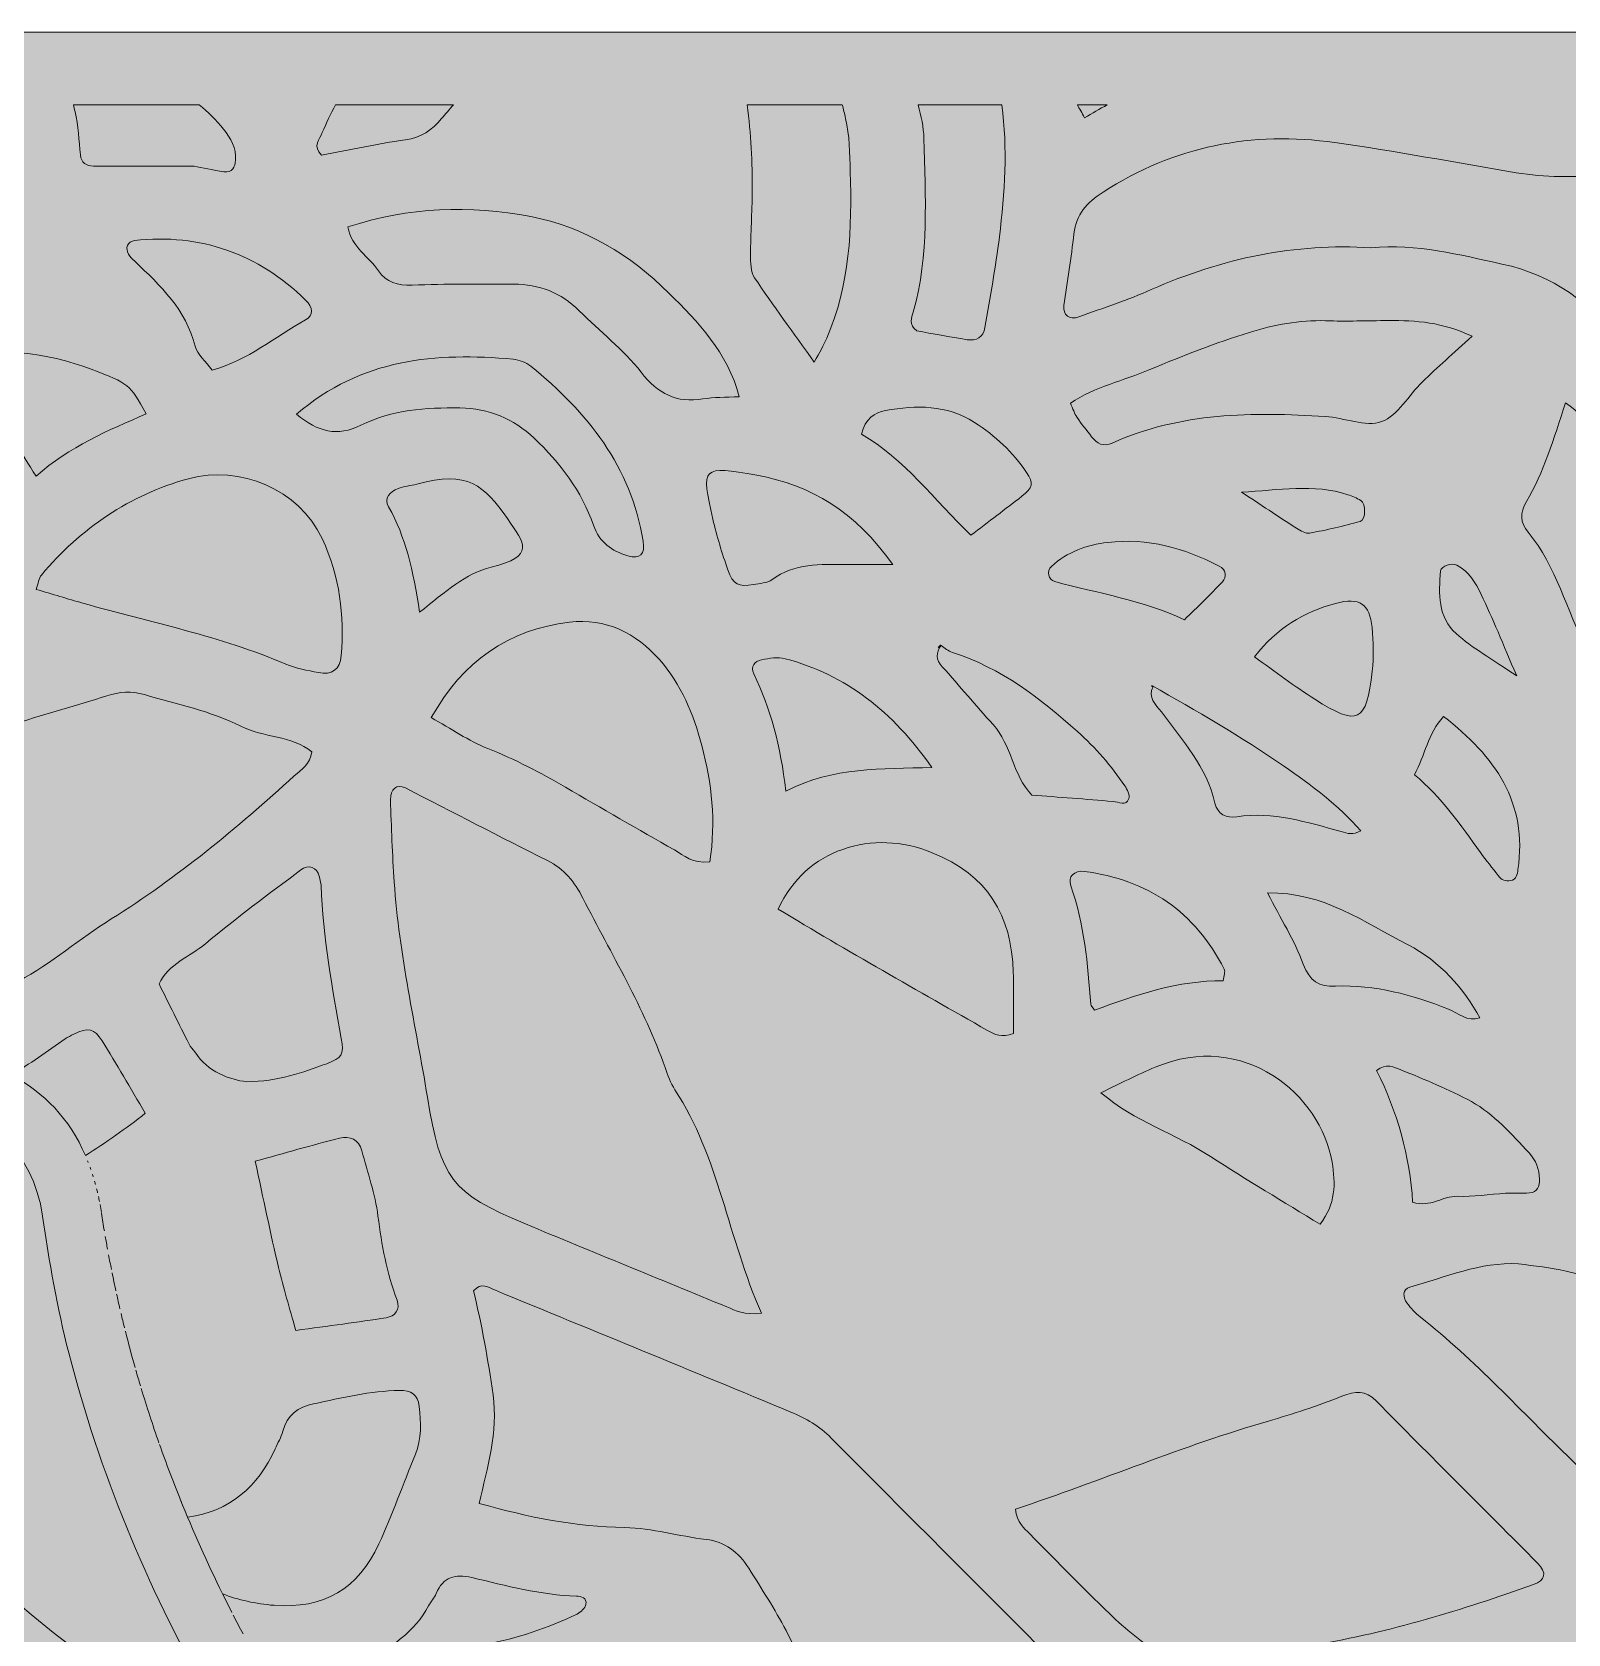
# Model space of a CAD drawing. Extents: x 31 to 2970, y -2969 to -30.
# Drawn here: x 1893 to 2420, y -580 to -30 of the extents above; entities that cross this region are included whole.
import ezdxf

# ---------------------------------------------------------------- set-up
doc = ezdxf.new("R2010")
doc.units = 0
doc.header["$MEASUREMENT"] = 0
doc.layers.add('Layer 1', color=7, linetype='Continuous')

# ---------------------------------------------------------------- blocks, each defined once
blk = doc.blocks.new('block 2')
at = {"layer": 'Layer 1', "lineweight": 0}
blk.add_lwpolyline([(2448.77, -30.37), (2417.53, -30.37), (2347.21, -30.37), (2307.57, -30.37), (2246.73, -30.37), (2221.16, -30.37), (2190.08, -30.37), (2164.16, -30.37), (2133.56, -30.37), (2063.65, -30.37), (2014.14, -30.37), (1982.09, -30.37), (1958.8, -30.37), (1857.85, -30.37), (1838.29, -30.37), (1812.45, -30.37), (1776.54, -30.37), (1705.12, -30.37), (1693.97, -30.37), (1305.87, -30.37)], dxfattribs=at)
for points, knots in [([(1950.2, -55.37), (1953.15, -57.68), (1955.94, -60.43), (1958.53, -63.7), (1961, -66.8), (1962.95, -70.17), (1962.65, -74.31), (1962.49, -76.65), (1961.54, -78.72), (1958.67, -78.29), (1954.84, -77.73), (1951.05, -76.87), (1948.46, -76.38), (1936.09, -76.38), (1924.98, -76.41), (1913.87, -76.36), (1911.41, -76.35), (1909.69, -75.18), (1909.39, -72.54), (1908.81, -67.58), (1908.9, -62.44), (1907.56, -57.71), (1907.32, -56.85), (1907.14, -56.08), (1907.02, -55.37), (1907.02, -55.37), (1950.2, -55.37), (1950.2, -55.37)], [0, 0, 0, 0, 1, 1, 1, 2, 2, 2, 3, 3, 3, 4, 4, 4, 5, 5, 5, 6, 6, 6, 7, 7, 7, 8, 8, 8, 9, 9, 9, 9]), ([(1992.38, -64.88), (1993.78, -61.61), (1995.29, -58.44), (1996.92, -55.37), (1996.92, -55.37), (2037.37, -55.37), (2037.37, -55.37), (2036.01, -56.91), (2034.66, -58.47), (2033.33, -60.06), (2029.94, -64.13), (2026.34, -66.58), (2020.96, -67.34), (2011.2, -68.73), (2001.54, -70.86), (1992.07, -72.64), (1989.02, -69.49), (1991.43, -67.08), (1992.38, -64.88)], [0, 0, 0, 0, 1, 1, 1, 2, 2, 2, 3, 3, 3, 4, 4, 4, 5, 5, 5, 6, 6, 6, 6]), ([(2170.79, -55.37), (2171.17, -56.9), (2171.56, -58.43), (2171.93, -59.97), (2173.34, -65.83), (2173.34, -72.08), (2173.53, -78.17), (2174.14, -97.66), (2173.48, -117.02), (2165.5, -135.31), (2164.41, -137.8), (2162.99, -140.16), (2161.18, -143.6), (2153.95, -133.47), (2147.09, -124.22), (2140.71, -114.65), (2139.33, -112.59), (2139.31, -109.37), (2139.32, -106.69), (2139.33, -99.47), (2139.85, -92.26), (2139.91, -85.05), (2139.99, -75.09), (2139.47, -65.2), (2138.19, -55.37), (2138.19, -55.37), (2170.79, -55.37), (2170.79, -55.37)], [0, 0, 0, 0, 1, 1, 1, 2, 2, 2, 3, 3, 3, 4, 4, 4, 5, 5, 5, 6, 6, 6, 7, 7, 7, 8, 8, 8, 9, 9, 9, 9]), ([(2195.13, -126.4), (2200.75, -106.82), (2199.17, -86.78), (2198.79, -66.85), (2198.71, -63.02), (2197.84, -59.16), (2196.85, -55.37), (2196.85, -55.37), (2225.47, -55.37), (2225.47, -55.37), (2227.6, -70.39), (2226.52, -85.54), (2224.69, -100.56), (2223.42, -111), (2221.5, -121.38), (2219.7, -131.76), (2219.15, -134.95), (2216.83, -136.4), (2213.65, -135.89), (2207.66, -134.94), (2201.69, -133.82), (2196.4, -132.88), (2193.49, -130.64), (2194.56, -128.39), (2195.13, -126.4)], [0, 0, 0, 0, 1, 1, 1, 2, 2, 2, 3, 3, 3, 4, 4, 4, 5, 5, 5, 6, 6, 6, 7, 7, 7, 8, 8, 8, 8]), ([(2261.68, -55.37), (2259.07, -56.71), (2256.48, -58.18), (2253.93, -59.8), (2253.02, -58.02), (2252.09, -56.64), (2251.44, -55.37), (2251.44, -55.37), (2261.68, -55.37), (2261.68, -55.37)], [0, 0, 0, 0, 1, 1, 1, 2, 2, 2, 3, 3, 3, 3]), ([(2246.84, -124.19), (2247.95, -115.97), (2249.31, -107.77), (2250.26, -99.53), (2251.03, -92.84), (2254.69, -88.92), (2260.26, -85.3), (2284.68, -69.44), (2311.34, -64.32), (2339.76, -68.26), (2360.58, -71.15), (2381.25, -75.18), (2401.99, -78.62), (2411.9, -80.26), (2421.89, -80.1), (2431.88, -79.69), (2435.21, -79.55), (2438.53, -79.29), (2441.85, -79.15), (2446.37, -78.96), (2449.12, -81.17), (2450.31, -85.49), (2451.05, -88.15), (2451.82, -90.81), (2452.71, -93.42), (2456.09, -103.41), (2460.19, -112.95), (2466.09, -121.88), (2477.39, -138.99), (2488.29, -156.39), (2498.76, -174.03), (2507.33, -188.48), (2512.09, -204.52), (2515.06, -220.96), (2517.47, -234.32), (2514.18, -247.48), (2512.16, -260.61), (2511.63, -264.03), (2508.89, -266.35), (2505.93, -268.06), (2502.1, -270.29), (2498.16, -272.32), (2494.31, -274.52), (2476.99, -284.47), (2477.23, -284.47), (2476.65, -263.59), (2476.16, -245.88), (2477.56, -227.9), (2472.56, -210.64), (2465.01, -184.52), (2455.66, -159.52), (2438.42, -137.43), (2427.15, -123), (2414.94, -113.79), (2397.03, -109.94), (2382.35, -106.78), (2368.02, -102.83), (2352.1, -104.37), (2326.29, -102.7), (2301.07, -107.94), (2276.81, -118.71), (2268.74, -122.3), (2260.27, -125.01), (2251.94, -128.02), (2248.67, -129.21), (2246.4, -127.47), (2246.84, -124.19)], [0, 0, 0, 0, 1, 1, 1, 2, 2, 2, 3, 3, 3, 4, 4, 4, 5, 5, 5, 6, 6, 6, 7, 7, 7, 8, 8, 8, 9, 9, 9, 10, 10, 10, 11, 11, 11, 12, 12, 12, 13, 13, 13, 14, 14, 14, 15, 15, 15, 16, 16, 16, 17, 17, 17, 18, 18, 18, 19, 19, 19, 20, 20, 20, 21, 21, 21, 22, 22, 22, 22]), ([(2063.93, -93.66), (2082.41, -97.22), (2098.15, -106.92), (2111.28, -119.88), (2121.28, -129.75), (2131.41, -140.21), (2135.44, -155.43), (2130.62, -155.7), (2126.75, -155.58), (2123, -156.2), (2113.84, -157.71), (2107.58, -154.41), (2101.77, -147.03), (2095.65, -139.26), (2087.61, -133.02), (2080.56, -125.96), (2074.31, -119.7), (2066.76, -116.86), (2058.09, -116.85), (2046.45, -116.84), (2034.8, -116.72), (2023.18, -117.16), (2018.27, -117.35), (2014.42, -116.29), (2011.68, -112.22), (2008.43, -107.38), (2002.48, -104.36), (2001.19, -97.23), (2022.18, -90.27), (2043.01, -89.64), (2063.93, -93.66)], [0, 0, 0, 0, 1, 1, 1, 2, 2, 2, 3, 3, 3, 4, 4, 4, 5, 5, 5, 6, 6, 6, 7, 7, 7, 8, 8, 8, 9, 9, 9, 10, 10, 10, 10]), ([(1986.68, -122.28), (1989.29, -124.81), (1989.39, -127.59), (1986.69, -129.08), (1976.18, -134.87), (1966.87, -142.97), (1954.59, -146.32), (1952.44, -143.38), (1949.51, -141), (1948.76, -138.07), (1945.58, -125.59), (1936.9, -117.29), (1928.04, -109), (1927.24, -108.25), (1926.38, -107.45), (1925.91, -106.5), (1925.48, -105.65), (1925.17, -104.38), (1925.52, -103.61), (1925.88, -102.8), (1927.04, -101.93), (1927.93, -101.84), (1950.71, -99.42), (1970.28, -106.36), (1986.68, -122.28)], [0, 0, 0, 0, 1, 1, 1, 2, 2, 2, 3, 3, 3, 4, 4, 4, 5, 5, 5, 6, 6, 6, 7, 7, 7, 8, 8, 8, 8]), ([(2369.83, -150.32), (2365.09, -154.92), (2361.4, -161.97), (2355.82, -163.98), (2350.32, -165.96), (2343.06, -162.63), (2336.53, -162.22), (2311.61, -160.66), (2286.85, -160.79), (2263.42, -171.32), (2260.38, -172.69), (2258.17, -171.61), (2256.32, -169.16), (2254.65, -166.96), (2252.86, -164.83), (2251.32, -162.54), (2250.43, -161.21), (2249.93, -159.61), (2249.03, -157.64), (2257.48, -151.98), (2267.31, -149.95), (2276.31, -146.14), (2287.49, -141.42), (2298.87, -137.02), (2310.45, -133.41), (2318.84, -130.8), (2327.58, -129.09), (2336.57, -129.39), (2343.75, -129.63), (2350.96, -129.38), (2358.15, -129.31), (2367.56, -129.21), (2376.82, -129.94), (2386.84, -134.69), (2380.34, -140.64), (2374.95, -145.34), (2369.83, -150.32)], [0, 0, 0, 0, 1, 1, 1, 2, 2, 2, 3, 3, 3, 4, 4, 4, 5, 5, 5, 6, 6, 6, 7, 7, 7, 8, 8, 8, 9, 9, 9, 10, 10, 10, 11, 11, 11, 12, 12, 12, 12]), ([(1894.23, -182.69), (1888.94, -174.49), (1884.87, -167.29), (1879.92, -160.75), (1875.33, -154.71), (1869.8, -149.38), (1863.75, -142.71), (1881.35, -138.15), (1897.39, -140.11), (1913.16, -146.05), (1926.22, -150.96), (1926.18, -151.05), (1932.03, -161.3), (1918.96, -166.99), (1905.75, -172.46), (1894.23, -182.69)], [0, 0, 0, 0, 1, 1, 1, 2, 2, 2, 3, 3, 3, 4, 4, 4, 5, 5, 5, 5]), ([(2097.22, -209.97), (2091.61, -208.3), (2087.58, -205.52), (2085.45, -199.54), (2081.31, -187.88), (2074.07, -178.14), (2065.05, -169.66), (2057.85, -162.89), (2049.58, -159.48), (2039.63, -159.31), (2027.87, -159.11), (2016.29, -159.92), (2005.66, -165.22), (1997.58, -169.24), (1990.96, -167.53), (1983.52, -161.47), (2005.89, -142.24), (2031.39, -140.21), (2057.93, -142.59), (2060, -142.77), (2062.3, -143.7), (2063.92, -145), (2083.4, -160.71), (2098.28, -179.42), (2102.47, -204.98), (2103.23, -209.59), (2101.39, -211.22), (2097.22, -209.97)], [0, 0, 0, 0, 1, 1, 1, 2, 2, 2, 3, 3, 3, 4, 4, 4, 5, 5, 5, 6, 6, 6, 7, 7, 7, 8, 8, 8, 9, 9, 9, 9]), ([(2185.63, -160.19), (2196.13, -158.3), (2206.6, -158.13), (2216.14, -164.26), (2223.22, -168.82), (2229.3, -174.39), (2234.02, -181.41), (2236.46, -185.04), (2236.19, -186.64), (2232.38, -189.59), (2226.73, -193.97), (2221.02, -198.28), (2214.91, -202.95), (2202.38, -190.81), (2192.09, -176.88), (2177.4, -168.31), (2178.47, -163.03), (2182, -160.84), (2185.63, -160.19)], [0, 0, 0, 0, 1, 1, 1, 2, 2, 2, 3, 3, 3, 4, 4, 4, 5, 5, 5, 6, 6, 6, 6]), ([(2445.73, -292.48), (2443.57, -291.99), (2441.52, -291), (2439.35, -290.62), (2434.86, -289.82), (2432.57, -287.55), (2432.8, -282.76), (2433.29, -272.68), (2430.77, -262.92), (2429.23, -253.07), (2428.64, -249.26), (2427.92, -245.24), (2426.15, -241.9), (2419.15, -228.73), (2415.88, -213.67), (2406.1, -201.91), (2403.26, -198.51), (2403.2, -195.36), (2405.51, -191.4), (2411.37, -181.35), (2414.85, -170.24), (2418.85, -157.53), (2428.3, -163.67), (2431.25, -172.27), (2434.97, -180.12), (2438.75, -188.1), (2441.56, -196.56), (2444.67, -204.86), (2448, -213.74), (2449.84, -222.87), (2450.04, -232.46), (2450.42, -250.74), (2451.35, -269), (2451.94, -287.28), (2452.08, -291.7), (2449.88, -293.43), (2445.73, -292.48)], [0, 0, 0, 0, 1, 1, 1, 2, 2, 2, 3, 3, 3, 4, 4, 4, 5, 5, 5, 6, 6, 6, 7, 7, 7, 8, 8, 8, 9, 9, 9, 10, 10, 10, 11, 11, 11, 12, 12, 12, 12]), ([(1992.34, -204.09), (1998.58, -217.35), (1999.88, -230.37), (1998.91, -244.23), (1998.58, -248.94), (1995.69, -250.98), (1991.04, -250.07), (1987.26, -249.34), (1983.38, -248.63), (1979.86, -247.14), (1957.42, -237.6), (1933.57, -232.81), (1910.25, -226.24), (1905.02, -224.77), (1899.82, -223.18), (1894.28, -221.54), (1894.95, -219.55), (1895.07, -217.72), (1896.03, -216.59), (1909.56, -200.58), (1926.27, -189.12), (1946.5, -183.58), (1964.14, -178.74), (1984.29, -187.02), (1992.34, -204.09)], [0, 0, 0, 0, 1, 1, 1, 2, 2, 2, 3, 3, 3, 4, 4, 4, 5, 5, 5, 6, 6, 6, 7, 7, 7, 8, 8, 8, 8]), ([(2015.15, -193.25), (2013.38, -190.13), (2015.68, -188.04), (2018.37, -186.93), (2020.39, -186.1), (2022.69, -186), (2024.82, -185.42), (2042.45, -180.65), (2047.86, -185.8), (2055.92, -197.26), (2061.94, -205.8), (2065.63, -210.1), (2050.33, -213.93), (2041.62, -216.1), (2034.77, -222.11), (2025.79, -229.39), (2023.54, -214.73), (2020.95, -203.49), (2015.15, -193.25)], [0, 0, 0, 0, 1, 1, 1, 2, 2, 2, 3, 3, 3, 4, 4, 4, 5, 5, 5, 6, 6, 6, 6]), ([(2172.09, -212.95), (2163.27, -212.97), (2154.4, -212.5), (2146.66, -218.2), (2145.03, -219.4), (2142.5, -219.47), (2140.34, -219.84), (2135.19, -220.74), (2133.33, -219.9), (2131.55, -214.86), (2129.52, -209.16), (2127.77, -203.33), (2126.4, -197.44), (2122.21, -179.47), (2122.6, -178.96), (2141.47, -182.38), (2160.01, -185.74), (2175.19, -194.72), (2188.08, -212.95), (2180.84, -212.95), (2176.47, -212.94), (2172.09, -212.95)], [0, 0, 0, 0, 1, 1, 1, 2, 2, 2, 3, 3, 3, 4, 4, 4, 5, 5, 5, 6, 6, 6, 7, 7, 7, 7]), ([(2344.24, -189.06), (2345.76, -189.57), (2347.27, -190.21), (2348.64, -191.02), (2350.51, -192.13), (2350.45, -197.66), (2348.46, -198.22), (2342.74, -199.81), (2336.94, -201.18), (2331.1, -202.24), (2329.75, -202.49), (2327.97, -201.41), (2326.64, -200.56), (2320.31, -196.51), (2314.06, -192.32), (2307.79, -188.19), (2320.37, -187.52), (2332.52, -185.15), (2344.24, -189.06)], [0, 0, 0, 0, 1, 1, 1, 2, 2, 2, 3, 3, 3, 4, 4, 4, 5, 5, 5, 6, 6, 6, 6]), ([(2242.51, -213.66), (2248.01, -208.61), (2254.64, -206.29), (2261.91, -205.42), (2275.56, -203.78), (2288.09, -207.33), (2300.07, -213.51), (2302.58, -214.81), (2302.77, -217.16), (2301.17, -218.92), (2297.11, -223.36), (2292.69, -227.47), (2288.2, -231.93), (2273.72, -225.26), (2258.51, -222.82), (2243.71, -218.86), (2241.41, -218.24), (2240.83, -215.21), (2242.51, -213.66)], [0, 0, 0, 0, 1, 1, 1, 2, 2, 2, 3, 3, 3, 4, 4, 4, 5, 5, 5, 6, 6, 6, 6]), ([(2381.38, -236.7), (2375.09, -231.09), (2375.36, -222.98), (2376.06, -215.2), (2376.21, -213.47), (2379.98, -212.34), (2381.65, -213.21), (2385.84, -215.39), (2388.06, -219.38), (2389.95, -223.23), (2393.98, -231.49), (2397.35, -240.07), (2402.15, -251.2), (2393.57, -245.31), (2386.91, -241.64), (2381.38, -236.7)], [0, 0, 0, 0, 1, 1, 1, 2, 2, 2, 3, 3, 3, 4, 4, 4, 5, 5, 5, 5]), ([(2352.61, -249.55), (2350.58, -267.26), (2347.75, -268.65), (2332.89, -259.2), (2325.94, -254.78), (2319.38, -249.75), (2312.21, -244.7), (2319.76, -234.72), (2329.17, -229.27), (2340.04, -226.33), (2348.27, -224.12), (2351.75, -226.53), (2352.53, -234.64), (2353.01, -239.57), (2353.17, -244.64), (2352.61, -249.55)], [0, 0, 0, 0, 1, 1, 1, 2, 2, 2, 3, 3, 3, 4, 4, 4, 5, 5, 5, 5]), ([(2125.37, -314.91), (2119.37, -315.71), (2116.48, -312.73), (2113.22, -310.89), (2100.71, -303.82), (2088.28, -296.59), (2075.84, -289.39), (2067.22, -284.4), (2058.48, -279.79), (2049.17, -276.09), (2042.6, -273.48), (2036.64, -269.33), (2029.78, -265.52), (2040.63, -246.13), (2056.27, -235.33), (2077.22, -232.77), (2089.58, -231.26), (2099.92, -236.41), (2108.05, -245.62), (2115.53, -254.08), (2119.79, -264.47), (2122.61, -275.11), (2126.01, -287.93), (2127.48, -301.17), (2125.37, -314.91)], [0, 0, 0, 0, 1, 1, 1, 2, 2, 2, 3, 3, 3, 4, 4, 4, 5, 5, 5, 6, 6, 6, 7, 7, 7, 8, 8, 8, 8]), ([(2204.66, -240.78), (2205.95, -241.6), (2207.16, -242.69), (2208.57, -243.14), (2225.23, -248.49), (2238.61, -258.84), (2251.46, -270.29), (2257.71, -275.85), (2263.05, -282.02), (2267.68, -288.87), (2268.54, -290.14), (2269.56, -292.13), (2269.14, -293.27), (2268.11, -296.01), (2265.68, -294.42), (2263.67, -294.25), (2254.38, -293.46), (2245.08, -292.79), (2235.79, -292.07), (2229.19, -285.2), (2228.93, -274.89), (2222.52, -267.86), (2216.6, -261.36), (2210.97, -254.59), (2205.09, -248.05), (2202.89, -245.6), (2202.8, -243.32), (2204.66, -240.78)], [0, 0, 0, 0, 1, 1, 1, 2, 2, 2, 3, 3, 3, 4, 4, 4, 5, 5, 5, 6, 6, 6, 7, 7, 7, 8, 8, 8, 9, 9, 9, 9]), ([(2203.64, -241.47), (2203.64, -241.47), (2204.45, -240.64), (2204.45, -240.64), (2204.52, -240.68), (2204.58, -240.73), (2204.65, -240.77), (2204.65, -240.77), (2203.64, -241.47), (2203.64, -241.47)], [0, 0, 0, 0, 1, 1, 1, 2, 2, 2, 3, 3, 3, 3]), ([(2151.41, -290.69), (2149.62, -275.09), (2146.23, -262.44), (2140.42, -250.5), (2139.21, -248.01), (2140.72, -246.13), (2143.09, -245.66), (2145.72, -245.14), (2148.66, -244.64), (2151.16, -245.3), (2172.14, -250.85), (2188.03, -263.34), (2201.54, -282.62), (2184.01, -283.12), (2168.1, -282.34), (2151.41, -290.69)], [0, 0, 0, 0, 1, 1, 1, 2, 2, 2, 3, 3, 3, 4, 4, 4, 5, 5, 5, 5]), ([(1982.8, -285.47), (1963.12, -303.42), (1942.69, -320.38), (1920.01, -334.55), (1909.22, -341.28), (1899.61, -349.78), (1888.29, -355.84), (1882.56, -358.9), (1877.58, -359.87), (1871.02, -357.91), (1863.08, -355.53), (1855.14, -353.38), (1847.46, -350.12), (1826.06, -341.03), (1804.52, -332.27), (1783.04, -323.36), (1779.49, -321.88), (1775.99, -320.3), (1770.04, -317.72), (1782.62, -311.49), (1792.64, -306.89), (1802.32, -301.65), (1815.95, -294.27), (1829.54, -286.96), (1844.88, -283.56), (1849.16, -282.61), (1853.33, -280.82), (1857.31, -278.92), (1876.89, -269.54), (1897.95, -264.58), (1918.48, -258.03), (1922.93, -256.61), (1926.86, -256.27), (1931.37, -257.6), (1942.51, -260.88), (1953.99, -263.19), (1964.44, -268.45), (1972.24, -272.39), (1981.78, -271.65), (1988.8, -277.19), (1988.23, -281.47), (1985.2, -283.28), (1982.8, -285.47)], [0, 0, 0, 0, 1, 1, 1, 2, 2, 2, 3, 3, 3, 4, 4, 4, 5, 5, 5, 6, 6, 6, 7, 7, 7, 8, 8, 8, 9, 9, 9, 10, 10, 10, 11, 11, 11, 12, 12, 12, 13, 13, 13, 14, 14, 14, 14]), ([(2276.93, -254.87), (2276.94, -254.76), (2276.94, -254.65), (2276.94, -254.52), (2292.33, -263.11), (2307.58, -272.03), (2322.19, -282.07), (2331.73, -288.62), (2340.83, -295.55), (2348.69, -304.3), (2345.98, -306.01), (2344.09, -305.16), (2341.98, -304.58), (2330.26, -301.42), (2318.62, -297.58), (2306.13, -299.5), (2302.54, -300.05), (2299.57, -298.81), (2298.63, -294.79), (2295.75, -282.47), (2287.54, -273.29), (2280.29, -263.55), (2278.36, -260.96), (2275.42, -258.72), (2277.42, -254.85), (2277.25, -254.85), (2277.09, -254.86), (2276.93, -254.87)], [0, 0, 0, 0, 1, 1, 1, 2, 2, 2, 3, 3, 3, 4, 4, 4, 5, 5, 5, 6, 6, 6, 7, 7, 7, 8, 8, 8, 9, 9, 9, 9]), ([(2402.59, -317.62), (2402.36, -319.16), (2402.15, -321.05), (2400.04, -321.42), (2398.3, -321.73), (2396.92, -321.18), (2395.82, -319.71), (2393.85, -317.04), (2391.68, -314.51), (2389.74, -311.82), (2382.99, -302.4), (2376.44, -292.82), (2367.05, -285.08), (2370.72, -278.36), (2371.64, -271.1), (2377.1, -265.11), (2394.68, -278.8), (2405.99, -294.6), (2402.59, -317.62)], [0, 0, 0, 0, 1, 1, 1, 2, 2, 2, 3, 3, 3, 4, 4, 4, 5, 5, 5, 6, 6, 6, 6]), ([(2131.14, -467.61), (2108.15, -458.08), (2085.06, -448.76), (2062.1, -439.14), (2036.42, -428.37), (2033.12, -423.73), (2028.47, -395.66), (2024.41, -371.1), (2018.75, -346.79), (2017.06, -321.88), (2016.42, -312.49), (2016.08, -303.07), (2015.8, -293.66), (2015.69, -289.96), (2018.04, -288.19), (2020.9, -289.64), (2037.15, -297.91), (2053.31, -306.37), (2069.62, -314.54), (2075.35, -317.41), (2078.93, -321.75), (2081.81, -327.42), (2091.57, -346.63), (2102.79, -365.11), (2110.01, -385.56), (2110.93, -388.16), (2111.9, -390.84), (2113.39, -393.13), (2128.47, -416.28), (2131.58, -443.89), (2143.06, -469.79), (2137.08, -470.45), (2134.19, -468.87), (2131.14, -467.61)], [0, 0, 0, 0, 1, 1, 1, 2, 2, 2, 3, 3, 3, 4, 4, 4, 5, 5, 5, 6, 6, 6, 7, 7, 7, 8, 8, 8, 9, 9, 9, 10, 10, 10, 11, 11, 11, 11]), ([(2229.45, -352.84), (2229.64, -359.98), (2229.48, -367.13), (2229.48, -373.81), (2225.52, -375.47), (2222.95, -374.12), (2220.61, -372.79), (2196.7, -359.14), (2172.69, -345.66), (2148.75, -331.15), (2153.85, -320.6), (2161.45, -313.96), (2170.92, -310.7), (2180.91, -307.26), (2191.14, -307.61), (2201.67, -311.83), (2220.65, -319.43), (2228.93, -333.29), (2229.45, -352.84)], [0, 0, 0, 0, 1, 1, 1, 2, 2, 2, 3, 3, 3, 4, 4, 4, 5, 5, 5, 6, 6, 6, 6]), ([(1993.94, -384.19), (1985.65, -387.24), (1977.33, -390.23), (1966.45, -390.43), (1960.47, -389.53), (1953.29, -387.24), (1948.63, -380.15), (1948.02, -379.22), (1947.17, -378.44), (1946.68, -377.47), (1943.22, -370.62), (1939.83, -363.74), (1936.41, -356.86), (1939.64, -349.92), (1946.92, -347.54), (1952.29, -343.05), (1962.85, -334.21), (1974.02, -326.08), (1985, -317.74), (1987.65, -315.73), (1990.59, -316.84), (1991.32, -319.88), (1991.57, -320.95), (1991.93, -322.02), (1991.97, -323.11), (1992.64, -340.8), (1995.77, -358.16), (1998.9, -375.54), (1999.9, -381.12), (1999.18, -382.26), (1993.94, -384.19)], [0, 0, 0, 0, 1, 1, 1, 2, 2, 2, 3, 3, 3, 4, 4, 4, 5, 5, 5, 6, 6, 6, 7, 7, 7, 8, 8, 8, 9, 9, 9, 10, 10, 10, 10]), ([(2301.84, -351.82), (2302.25, -352.62), (2301.69, -353.91), (2301.5, -355.78), (2286.04, -355.61), (2271.5, -360.57), (2257.28, -365.89), (2256.61, -364.78), (2256.11, -364.32), (2256.07, -363.83), (2254.93, -350.09), (2253.88, -336.35), (2249.18, -323.19), (2248.06, -320.06), (2250.36, -317.83), (2253.75, -318.26), (2275.62, -321.06), (2291.79, -332.09), (2301.84, -351.82)], [0, 0, 0, 0, 1, 1, 1, 2, 2, 2, 3, 3, 3, 4, 4, 4, 5, 5, 5, 6, 6, 6, 6]), ([(2364.92, -343.43), (2375.65, -348.91), (2384.26, -358.65), (2389.51, -368.44), (2385.2, -370.07), (2382.13, -366.79), (2378.72, -365.47), (2366.23, -360.64), (2353.56, -356.99), (2340.01, -357.61), (2334.31, -357.87), (2331.14, -355.87), (2328.95, -350.07), (2325.88, -341.94), (2321.19, -334.42), (2316.68, -325.63), (2335.83, -325.26), (2349.94, -335.79), (2364.92, -343.43)], [0, 0, 0, 0, 1, 1, 1, 2, 2, 2, 3, 3, 3, 4, 4, 4, 5, 5, 5, 6, 6, 6, 6]), ([(1911.14, -415.69), (1905.65, -403.05), (1896.99, -393.92), (1885.75, -388.32), (1891.97, -384.21), (1898.05, -379.9), (1904.22, -375.71), (1905.13, -375.09), (1906.11, -374.54), (1907.11, -374.06), (1912.04, -371.71), (1914.22, -372.07), (1916.87, -376.36), (1921.8, -384.34), (1926.5, -392.46), (1931.68, -401.18), (1925.07, -406.48), (1918.19, -411.23), (1911.14, -415.69)], [0, 0, 0, 0, 1, 1, 1, 2, 2, 2, 3, 3, 3, 4, 4, 4, 5, 5, 5, 6, 6, 6, 6]), ([(2338.82, -418.02), (2340.07, -425.37), (2340.06, -432.31), (2334.69, -439.27), (2322.22, -431.59), (2309.49, -424.09), (2297.12, -416.03), (2285.16, -408.23), (2271.07, -404.06), (2259.53, -394.16), (2266.15, -391.02), (2272.02, -387.96), (2278.1, -385.41), (2308.69, -372.58), (2334.87, -394.82), (2338.82, -418.02)], [0, 0, 0, 0, 1, 1, 1, 2, 2, 2, 3, 3, 3, 4, 4, 4, 5, 5, 5, 5]), ([(2406.4, -414.82), (2408.81, -417.39), (2409.9, -420.4), (2409.98, -423.85), (2410.04, -426.26), (2409.32, -428.29), (2406.59, -428.51), (2403.84, -428.74), (2401.06, -428.5), (2398.3, -428.66), (2392.77, -428.98), (2387.24, -429.9), (2381.74, -429.69), (2376.74, -429.51), (2372.57, -433.7), (2366.46, -431.7), (2365.52, -415.99), (2361.25, -400.75), (2354.08, -386.57), (2357.3, -383.83), (2360.17, -385.41), (2362.44, -386.32), (2370.63, -389.62), (2378.88, -392.96), (2386.61, -397.2), (2394.43, -401.49), (2400.33, -408.34), (2406.4, -414.82)], [0, 0, 0, 0, 1, 1, 1, 2, 2, 2, 3, 3, 3, 4, 4, 4, 5, 5, 5, 6, 6, 6, 7, 7, 7, 8, 8, 8, 9, 9, 9, 9]), ([(1896.45, -436.48), (1898.76, -452.21), (1901.42, -467.86), (1905.42, -483.36), (1915.99, -524.44), (1932.11, -563.13), (1952.8, -600.02), (1944.99, -600.52), (1935.8, -600.44), (1928.49, -600.25), (1927.18, -599.06), (1925.72, -597.86), (1923.99, -596.71), (1880.18, -566.9), (1842.91, -530.94), (1819.53, -482.52), (1813.26, -469.56), (1806.18, -456.48), (1806.91, -441.4), (1807.88, -420.4), (1829.45, -402.55), (1854.26, -401.63), (1877.57, -400.78), (1893.03, -413.4), (1896.45, -436.48)], [0, 0, 0, 0, 1, 1, 1, 2, 2, 2, 3, 3, 3, 4, 4, 4, 5, 5, 5, 6, 6, 6, 7, 7, 7, 8, 8, 8, 8]), ([(2018.03, -465.32), (2019.22, -468.55), (2017.34, -470.84), (2014.31, -471.32), (2004.55, -472.88), (1994.72, -474.1), (1983.3, -475.67), (1981.13, -467.84), (1979.01, -461.05), (1977.39, -454.15), (1974.63, -442.4), (1972.19, -430.59), (1969.37, -417.67), (1979.44, -414.89), (1988.83, -412.15), (1998.31, -409.75), (2001.88, -408.84), (2004.92, -410.16), (2005.96, -414.07), (2007.95, -421.49), (2010.51, -428.87), (2011.49, -436.44), (2012.78, -446.32), (2014.56, -455.96), (2018.03, -465.32)], [0, 0, 0, 0, 1, 1, 1, 2, 2, 2, 3, 3, 3, 4, 4, 4, 5, 5, 5, 6, 6, 6, 7, 7, 7, 8, 8, 8, 8]), ([(1911.9, -417.53), (1911.97, -417.7), (1912.03, -417.86), (1912.1, -418.03), (1912.03, -417.86), (1911.97, -417.7), (1911.9, -417.53)], [0, 0, 0, 0, 1, 1, 1, 2, 2, 2, 2]), ([(1912.73, -419.73), (1912.82, -419.98), (1912.91, -420.23), (1913, -420.47), (1912.91, -420.23), (1912.82, -419.98), (1912.73, -419.73)], [0, 0, 0, 0, 1, 1, 1, 2, 2, 2, 2]), ([(1913.54, -422.08), (1913.64, -422.39), (1913.74, -422.71), (1913.84, -423.02), (1913.74, -422.71), (1913.64, -422.39), (1913.54, -422.08)], [0, 0, 0, 0, 1, 1, 1, 2, 2, 2, 2]), ([(1914.29, -424.54), (1914.4, -424.92), (1914.5, -425.3), (1914.6, -425.68), (1914.5, -425.3), (1914.4, -424.92), (1914.29, -424.54)], [0, 0, 0, 0, 1, 1, 1, 2, 2, 2, 2]), ([(1914.98, -427.11), (1915.09, -427.56), (1915.2, -428.02), (1915.31, -428.48), (1915.2, -428.02), (1915.09, -427.56), (1914.98, -427.11)], [0, 0, 0, 0, 1, 1, 1, 2, 2, 2, 2]), ([(1915.61, -429.78), (1915.73, -430.34), (1915.84, -430.91), (1915.95, -431.48), (1915.84, -430.91), (1915.73, -430.34), (1915.61, -429.78)], [0, 0, 0, 0, 1, 1, 1, 2, 2, 2, 2]), ([(1916.16, -432.54), (1916.33, -433.45), (1916.48, -434.36), (1916.63, -435.29), (1916.48, -434.36), (1916.33, -433.45), (1916.16, -432.54)], [0, 0, 0, 0, 1, 1, 1, 2, 2, 2, 2]), ([(1916.66, -435.5), (1916.97, -437.52), (1917.3, -439.54), (1917.63, -441.55), (1917.3, -439.54), (1916.97, -437.52), (1916.66, -435.5)], [0, 0, 0, 0, 1, 1, 1, 2, 2, 2, 2]), ([(1917.96, -443.45), (1918.21, -444.91), (1918.47, -446.38), (1918.73, -447.84), (1918.47, -446.38), (1918.21, -444.91), (1917.96, -443.45)], [0, 0, 0, 0, 1, 1, 1, 2, 2, 2, 2]), ([(1919.1, -449.81), (1919.4, -451.45), (1919.72, -453.09), (1920.05, -454.73), (1919.72, -453.09), (1919.4, -451.45), (1919.1, -449.81)], [0, 0, 0, 0, 1, 1, 1, 2, 2, 2, 2]), ([(1920.28, -455.92), (1920.7, -457.97), (1921.13, -460.02), (1921.57, -462.06), (1921.13, -460.02), (1920.7, -457.97), (1920.28, -455.92)], [0, 0, 0, 0, 1, 1, 1, 2, 2, 2, 2]), ([(2446.91, -514.73), (2437.86, -536.77), (2439.38, -537.79), (2421.07, -520.18), (2403.88, -503.67), (2387.88, -485.87), (2369.07, -471.07), (2367.34, -469.71), (2365.79, -468.03), (2364.49, -466.25), (2363.04, -464.26), (2362.92, -461.6), (2365.53, -460.87), (2377.72, -457.45), (2389.55, -452.15), (2402.74, -452.81), (2408.21, -453.63), (2413.75, -454.1), (2419.12, -455.33), (2437.26, -459.51), (2447.68, -471.71), (2449.1, -490.18), (2449.73, -498.46), (2450.27, -506.57), (2446.91, -514.73)], [0, 0, 0, 0, 1, 1, 1, 2, 2, 2, 3, 3, 3, 4, 4, 4, 5, 5, 5, 6, 6, 6, 7, 7, 7, 8, 8, 8, 8]), ([(2246.87, -592.69), (2247.97, -593.79), (2248.61, -595.34), (2250.86, -598.88), (2236.73, -599.52), (2224.94, -602.06), (2213.3, -605.73), (2203.11, -608.93), (2193.74, -613.17), (2185.65, -620.34), (2180.57, -624.85), (2179.91, -624.41), (2175.4, -618.45), (2166, -606.02), (2158.71, -592.35), (2151.49, -578.61), (2147.64, -571.28), (2143.11, -564.29), (2138.73, -557.25), (2135.34, -551.8), (2130.31, -548.06), (2124.04, -547.35), (2114.69, -546.3), (2105.69, -543.44), (2096.14, -543.29), (2079.48, -543.04), (2063.18, -539.82), (2046.27, -534.99), (2048.98, -522.6), (2052.83, -510.74), (2050.97, -497.72), (2049.25, -485.66), (2047.13, -473.76), (2044.27, -462.11), (2046.91, -458.89), (2049.41, -460.95), (2051.79, -461.93), (2085.59, -475.8), (2119.38, -489.69), (2153.14, -503.66), (2158.27, -505.78), (2162.98, -508.56), (2167, -512.61), (2193.57, -539.35), (2220.26, -565.98), (2246.87, -592.69)], [0, 0, 0, 0, 1, 1, 1, 2, 2, 2, 3, 3, 3, 4, 4, 4, 5, 5, 5, 6, 6, 6, 7, 7, 7, 8, 8, 8, 9, 9, 9, 10, 10, 10, 11, 11, 11, 12, 12, 12, 13, 13, 13, 14, 14, 14, 15, 15, 15, 15]), ([(1921.84, -463.25), (1922.2, -464.91), (1922.58, -466.58), (1922.97, -468.24), (1922.58, -466.58), (1922.2, -464.91), (1921.84, -463.25)], [0, 0, 0, 0, 1, 1, 1, 2, 2, 2, 2]), ([(1923.35, -469.86), (1923.74, -471.5), (1924.13, -473.14), (1924.54, -474.78), (1924.13, -473.14), (1923.74, -471.5), (1923.35, -469.86)], [0, 0, 0, 0, 1, 1, 1, 2, 2, 2, 2]), ([(1924.84, -475.97), (1925.88, -480.12), (1926.99, -484.25), (1928.16, -488.35), (1926.99, -484.25), (1925.88, -480.12), (1924.84, -475.97)], [0, 0, 0, 0, 1, 1, 1, 2, 2, 2, 2]), ([(1928.44, -489.34), (1928.95, -491.12), (1929.47, -492.9), (1930, -494.67), (1929.47, -492.9), (1928.95, -491.12), (1928.44, -489.34)], [0, 0, 0, 0, 1, 1, 1, 2, 2, 2, 2]), ([(1930.28, -495.59), (1932.17, -501.86), (1934.21, -508.08), (1936.37, -514.26), (1934.21, -508.08), (1932.17, -501.86), (1930.28, -495.59)], [0, 0, 0, 0, 1, 1, 1, 2, 2, 2, 2]), ([(2024.35, -518.14), (2020.13, -528.38), (2016.41, -538.84), (2011.83, -548.91), (2004.88, -564.22), (1992.75, -571.34), (1975.84, -569.96), (1969.47, -569.44), (1963.57, -568.15), (1958.17, -566.02), (1952.9, -555.34), (1948.05, -544.5), (1943.63, -533.51), (1944.47, -535.6), (1945.32, -537.67), (1946.19, -539.75), (1946.2, -539.74), (1946.21, -539.74), (1946.22, -539.74), (1960.81, -537.71), (1970.24, -529.27), (1976.2, -516.32), (1977.13, -514.3), (1978.3, -512.34), (1978.84, -510.22), (1980.29, -504.65), (1984.2, -501.96), (1989.4, -500.85), (1999.14, -498.77), (2008.86, -496.46), (2018.9, -496.26), (2022.71, -496.19), (2025.28, -497.62), (2025.67, -501.76), (2026.21, -507.3), (2026.56, -512.78), (2024.35, -518.14)], [0, 0, 0, 0, 1, 1, 1, 2, 2, 2, 3, 3, 3, 4, 4, 4, 5, 5, 5, 6, 6, 6, 7, 7, 7, 8, 8, 8, 9, 9, 9, 10, 10, 10, 11, 11, 11, 12, 12, 12, 12]), ([(2316.95, -506.77), (2325.45, -504.3), (2333.93, -501.59), (2342.12, -498.26), (2346.82, -496.36), (2350.26, -496.15), (2354.03, -499.97), (2372.37, -518.55), (2390.91, -536.93), (2409.29, -555.48), (2412.61, -558.83), (2412.06, -561.36), (2407.95, -562.83), (2383.41, -571.59), (2358.59, -579.15), (2332.78, -583.57), (2319.18, -585.89), (2305.88, -589.95), (2292.03, -591.29), (2288.45, -591.64), (2285.51, -591.47), (2282.73, -589.27), (2276.64, -584.47), (2270.16, -580.06), (2264.53, -574.77), (2254.42, -565.26), (2244.79, -555.23), (2235.01, -545.37), (2233.09, -543.44), (2230.81, -541.69), (2230.19, -536.96), (2259.61, -527.19), (2287.67, -515.28), (2316.95, -506.77)], [0, 0, 0, 0, 1, 1, 1, 2, 2, 2, 3, 3, 3, 4, 4, 4, 5, 5, 5, 6, 6, 6, 7, 7, 7, 8, 8, 8, 9, 9, 9, 10, 10, 10, 11, 11, 11, 11]), ([(1936.55, -514.76), (1938.77, -521.05), (1941.12, -527.29), (1943.61, -533.47), (1941.12, -527.29), (1938.77, -521.05), (1936.55, -514.76)], [0, 0, 0, 0, 1, 1, 1, 2, 2, 2, 2]), ([(2082.83, -569.6), (2082.53, -570.9), (2081.12, -572.34), (2079.84, -572.95), (2069.79, -577.75), (2059.24, -581.24), (2048.36, -583.42), (2034.12, -586.29), (2020.98, -592.21), (2007.53, -597.25), (2004.5, -598.38), (2001.9, -600.69), (1999.17, -602.54), (1997.8, -603.47), (1996.71, -604.92), (1995.24, -605.57), (1989.19, -608.25), (1983.53, -611.51), (1978.08, -615.08), (1978.08, -615.08), (1978.08, -615.08), (1978.08, -615.08), (1978.6, -608.44), (1977.32, -602.39), (1974, -595.82), (1993.84, -596.39), (2020.35, -586.83), (2028.82, -570.16), (2029.57, -568.68), (2030.85, -567.45), (2031.47, -565.94), (2033.83, -560.18), (2038.05, -559.11), (2043.67, -560.43), (2055.52, -563.21), (2067.31, -566.44), (2079.6, -566.82), (2081.11, -566.87), (2083.32, -567.46), (2082.83, -569.6)], [0, 0, 0, 0, 1, 1, 1, 2, 2, 2, 3, 3, 3, 4, 4, 4, 5, 5, 5, 6, 6, 6, 7, 7, 7, 8, 8, 8, 9, 9, 9, 10, 10, 10, 11, 11, 11, 12, 12, 12, 13, 13, 13, 13]), ([(1958.19, -566.06), (1959.23, -568.19), (1960.3, -570.31), (1961.38, -572.42), (1960.3, -570.31), (1959.23, -568.19), (1958.19, -566.06)], [0, 0, 0, 0, 1, 1, 1, 2, 2, 2, 2]), ([(1961.82, -573.29), (1962.93, -575.46), (1964.06, -577.62), (1965.2, -579.77), (1964.06, -577.62), (1962.93, -575.46), (1961.82, -573.29)], [0, 0, 0, 0, 1, 1, 1, 2, 2, 2, 2])]:
    blk.add_open_spline(points, degree=3, knots=knots, dxfattribs=at)

msp = doc.modelspace()

# ---------------------------------------------------------------- hatches: boundary and pattern name
at = {"layer": 'Layer 1', "true_color": 0xf8ec23}
h = msp.add_hatch(color=2, dxfattribs=at)
h.dxf.hatch_style = 2
h.paths.add_polyline_path([(2944.18, -30.37), (2908.97, -30.37), (2876.43, -30.37), (2852.69, -30.37), (2826.67, -30.37), (2789.09, -30.37), (2741.76, -30.37), (2619.81, -30.37), (2571.38, -30.37), (2533.69, -30.37), (2448.77, -30.37), (2417.53, -30.37), (2347.21, -30.37), (2307.57, -30.37), (2246.73, -30.37), (2221.16, -30.37), (2190.08, -30.37), (2164.16, -30.37), (2133.56, -30.37), (2063.65, -30.37), (2014.14, -30.37), (1982.09, -30.37), (1958.8, -30.37), (1857.85, -30.37), (1838.29, -30.37), (1812.45, -30.37), (1776.54, -30.37), (1705.12, -30.37), (1693.97, -30.37), (1305.87, -30.37), (1295.4, -30.37), (1223.78, -30.37), (1188.69, -30.37), (1163.24, -30.37), (1143.18, -30.37), (1041.74, -30.37), (1018.95, -30.37), (986.89, -30.37), (937, -30.37), (867.24, -30.37), (837.19, -30.37), (810.44, -30.37), (779.68, -30.37), (754.38, -30.37), (694, -30.37), (654.14, -30.37), (583.33, -30.37), (552.07, -30.37), (466.96, -30.37), (429.55, -30.37), (381.07, -30.37), (259.09, -30.37), (211.91, -30.37), (174.17, -30.37), (148.47, -30.37), (124.27, -30.37), (91.92, -30.37), (56.46, -30.37), (31.09, -30.37), (31.09, -54.87), (31.09, -89.2), (31.09, -179.23), (31.09, -214.96), (31.09, -260.42), (31.09, -378.66), (31.09, -426.62), (31.09, -476.43), (31.09, -550.35), (31.09, -581.86), (31.09, -654.17), (31.09, -694.22), (31.09, -751.16), (31.09, -776.51), (31.09, -807.81), (31.09, -833.54), (31.09, -864.28), (31.09, -929.41), (31.09, -980.06), (31.09, -1012.67), (31.09, -1041.24), (31.09, -1146.32), (31.09, -1159.54), (31.09, -1185.04), (31.09, -1225.46), (31.09, -1264.46), (31.09, -1302.1), (31.09, -1330.9), (31.09, -1333.8), (31.09, -1659.5), (31.09, -1662.34), (31.09, -1692.17), (31.09, -1724.32), (31.09, -1767.8), (31.09, -1808.18), (31.09, -1833.57), (31.09, -1847.38), (31.09, -1951.45), (31.09, -1980.34), (31.09, -2013.39), (31.09, -2063.61), (31.09, -2128.98), (31.09, -2159.42), (31.09, -2185.19), (31.09, -2216.74), (31.09, -2242.12), (31.09, -2299.96), (31.09, -2339.09), (31.09, -2410.8), (31.09, -2442.9), (31.09, -2533.87), (31.09, -2572.78), (31.09, -2613.33), (31.09, -2734.99), (31.09, -2775.34), (31.09, -2815.97), (31.09, -2837.4), (31.09, -2855.37), (31.09, -2914.54), (31.09, -2942.89), (31.09, -2969.08), (61.08, -2969.08), (98.82, -2969.08), (121.32, -2969.08), (140.38, -2969.08), (192.11, -2969.08), (227.2, -2969.08), (265.97, -2969.08), (381.87, -2969.08), (425.52, -2969.08), (472.93, -2969.08), (556.42, -2969.08), (588.3, -2969.08), (661.31, -2969.08), (701.61, -2969.08), (755.29, -2969.08), (780.94, -2969.08), (812.66, -2969.08), (838.34, -2969.08), (868.66, -2969.08), (928.97, -2969.08), (980.13, -2969.08), (1014.44, -2969.08), (1044.71, -2969.08), (1159.36, -2969.08), (1161.89, -2969.08), (1189.21, -2969.08), (1228.25, -2969.08), (1257.32, -2969.08), (1304.05, -2969.08), (1332.71, -2969.08), (1345.63, -2969.08), (1549.53, -2969.08), (1552.94, -2969.08), (1655.88, -2969.08), (1668.07, -2969.08), (1698.17, -2969.08), (1745.16, -2969.08), (1772.87, -2969.08), (1811.64, -2969.08), (1837.9, -2969.08), (1842.16, -2969.08), (1956.12, -2969.08), (1986.47, -2969.08), (2020.31, -2969.08), (2071.92, -2969.08), (2131.91, -2969.08), (2162.52, -2969.08), (2188.51, -2969.08), (2219.83, -2969.08), (2245.37, -2969.08), (2299.41, -2969.08), (2338.94, -2969.08), (2412.49, -2969.08), (2444.43, -2969.08), (2527.68, -2969.08), (2575.35, -2969.08), (2619.15, -2969.08), (2735.05, -2969.08), (2773.63, -2969.08), (2808.84, -2969.08), (2860.46, -2969.08), (2879.52, -2969.08), (2902.08, -2969.08), (2939.92, -2969.08), (2969.81, -2969.08), (2969.81, -2942.73), (2969.81, -2914.13), (2969.81, -2855.29), (2969.81, -2837.47), (2969.81, -2815.6), (2969.81, -2775.48), (2969.81, -2734.73), (2969.81, -2612.77), (2969.81, -2572.98), (2969.81, -2534.23), (2969.81, -2442.57), (2969.81, -2411.31), (2969.81, -2338.83), (2969.81, -2299.34), (2969.81, -2242.28), (2969.81, -2216.54), (2969.81, -2185.15), (2969.81, -2159.91), (2969.81, -2128.52), (2969.81, -2063.9), (2969.81, -2012.99), (2969.81, -1980.37), (2969.81, -1953.17), (2969.81, -1847.02), (2969.81, -1833.85), (2969.81, -1808.18), (2969.81, -1767.81), (2969.81, -1734.67), (2969.81, -1724.8), (2969.81, -1722.79), (2969.81, -1691.31), (2969.81, -1661.53), (2969.81, -1659.28), (2969.81, -1333.77), (2969.81, -1332.32), (2969.81, -1301.96), (2969.81, -1268.37), (2969.81, -1225.53), (2969.81, -1185.01), (2969.81, -1159.4), (2969.81, -1146.18), (2969.81, -1041.54), (2969.81, -1012.82), (2969.81, -979.73), (2969.81, -929.19), (2969.81, -864.38), (2969.81, -833.55), (2969.81, -807.53), (2969.81, -776.69), (2969.81, -750.67), (2969.81, -693.88), (2969.81, -654.2), (2969.81, -581.78), (2969.81, -550.3), (2969.81, -476.43), (2969.81, -426.65), (2969.81, -378.66), (2969.81, -260.89), (2969.81, -215.3), (2969.81, -179.55), (2969.81, -89.28), (2969.81, -54.9), (2969.81, -30.37)])

# ---------------------------------------------------------------- linework, layer by layer
at = {"layer": 'Layer 1', "lineweight": 0}
msp.add_lwpolyline([(2448.77, -30.37), (2417.53, -30.37), (2347.21, -30.37), (2307.57, -30.37), (2246.73, -30.37), (2221.16, -30.37), (2190.08, -30.37), (2164.16, -30.37), (2133.56, -30.37), (2063.65, -30.37), (2014.14, -30.37), (1982.09, -30.37), (1958.8, -30.37), (1857.85, -30.37), (1838.29, -30.37), (1812.45, -30.37), (1776.54, -30.37), (1705.12, -30.37), (1693.97, -30.37), (1305.87, -30.37)], dxfattribs=at)

# ---------------------------------------------------------------- block references
at = {"layer": 'Layer 1'}
msp.add_blockref('block 2', (0, 0), dxfattribs=at)

doc.saveas('drawing.dxf')
